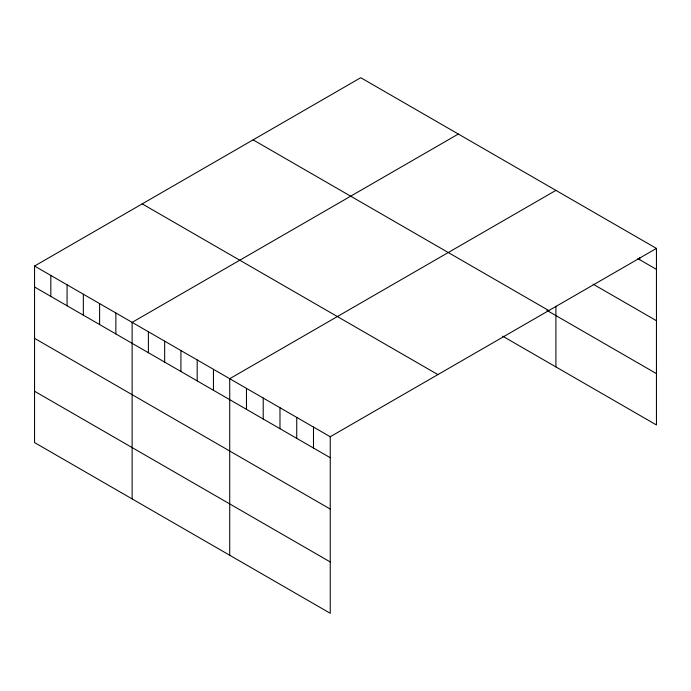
<?xml version="1.0" encoding="UTF-8"?>
<svg xmlns="http://www.w3.org/2000/svg" width="691" height="691" viewBox="0 0 691 691"><rect width="100%" height="100%" fill="white"/><g stroke="black" fill="none" stroke-linecap="round" stroke-linejoin="round"><path stroke-width="1.04" d="M656.45 248.423L330.246 436.747L330.246 613.297L34.55 442.577L34.55 266.035L360.754 77.703L656.45 248.423L656.45 424.965L502.607 336.146M458.332 134.037L132.128 322.369L132.128 498.919M555.909 190.379L229.714 378.703L229.714 555.253M637.836 258.633L656.45 269.378M593.146 284.182L656.45 320.728M253.105 139.85L548.801 310.57M546.875 310.363L656.45 373.624M142.199 203.88L437.895 374.6M34.55 266.035L330.246 436.747M34.55 286.99L330.246 457.71M34.55 338.34L330.246 509.06M34.55 391.236L330.246 561.956M639.693 257.613L639.693 259.704M555.909 306.243L555.909 366.921M313.489 427.073L313.489 448.036M296.733 417.399L296.733 438.362M279.976 407.725L279.976 428.688M263.219 398.051L263.219 419.014M246.462 388.377L246.462 409.34M213.45 369.314L213.45 390.277M197.185 359.925L197.185 380.888M180.921 350.536L180.921 371.499M164.657 341.147L164.657 362.11M148.392 331.758L148.392 352.721M115.863 312.98L115.863 333.943M99.608 303.591L99.608 324.554M83.343 294.202L83.343 315.165M67.079 284.813L67.079 305.776M50.814 275.424L50.814 296.387"/></g></svg>
